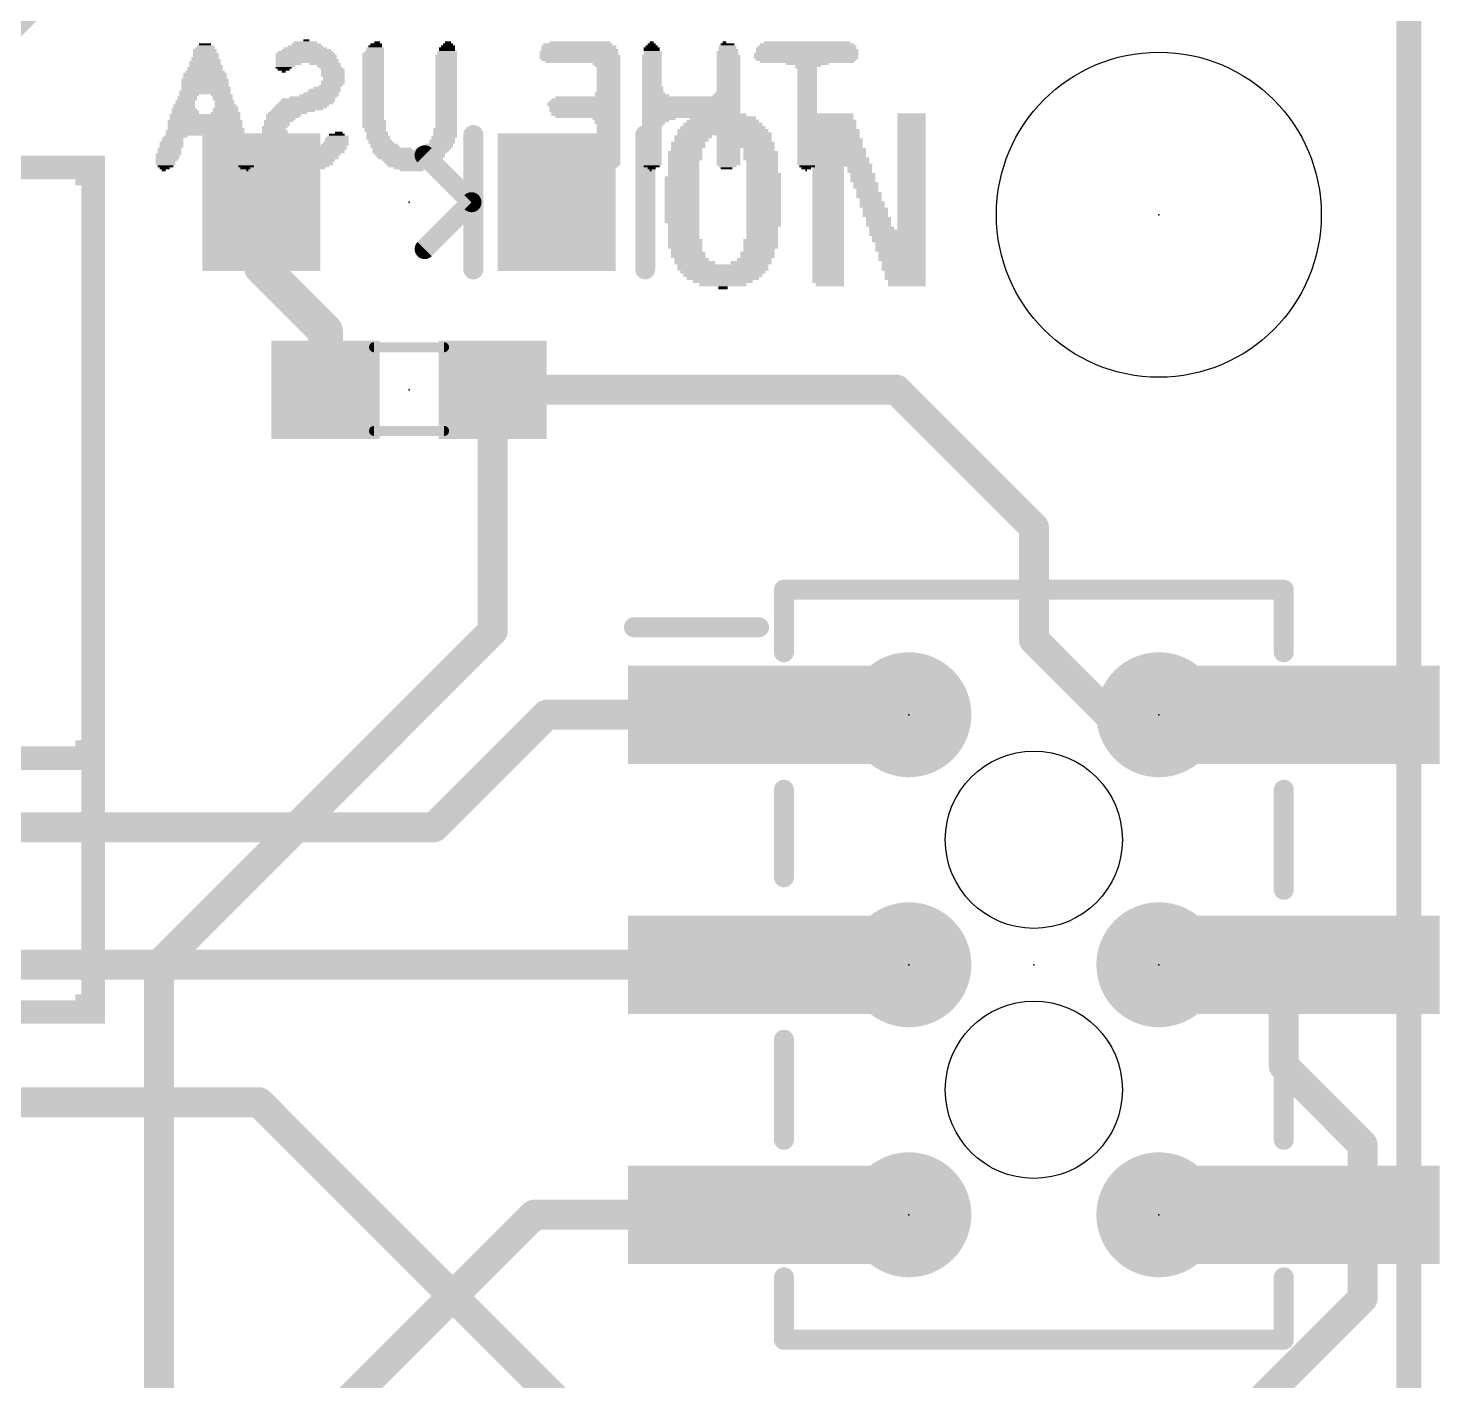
# Model space of a CAD drawing. Extents: x -25 to 82, y -36 to 56.
# Drawn here: x 54.55 to 68.89, y 23.71 to 37.45 of the extents above; entities that cross this region are included whole.
import ezdxf

# ---------------------------------------------------------------- set-up
doc = ezdxf.new("R2010")
doc.units = 0
for name, color, linetype in [('1', 12, 'CONTINUOUS'), ('16', 132, 'CONTINUOUS'), ('18', 110, 'CONTINUOUS'), ('20', 31, 'CONTINUOUS'), ('21', 41, 'CONTINUOUS'), ('22', 40, 'CONTINUOUS'), ('23', 53, 'CONTINUOUS'), ('24', 53, 'CONTINUOUS'), ('51', 53, 'CONTINUOUS')]:
    doc.layers.add(name, color=color, linetype=linetype)

# ---------------------------------------------------------------- blocks, each defined once
blk = doc.blocks.new('RECT')
blk.add_solid([(-0.5, -0.5), (0.5, -0.5), (-0.5, 0.5), (0.5, 0.5)])
blk = doc.blocks.new('PIE')
at = {"const_width": 0.5}
blk.add_lwpolyline([(0, -0.25, 1), (0, 0.25, 1), (0, -0.25)], format="xyb", dxfattribs=at)
blk = doc.blocks.new('ROUNDV')
at = {"const_width": 0.5}
blk.add_lwpolyline([(0, -0.25, 1), (0, 0.25, 1), (0, -0.25)], format="xyb", dxfattribs=at)

msp = doc.modelspace()

# ---------------------------------------------------------------- linework, layer by layer
at = {"layer": '1'}
for points, const_width in [([(68.58, 55.88), (68.58, -2.54)], 0.254), ([(53.594, 36.703), (63.5, 46.609)], 0.3048), ([(56.92, 35.687), (56.92, 35.028)], 0.3556), ([(56.92, 35.028), (57.57, 34.378)], 0.3556), ([(57.57, 33.782), (57.57, 34.378)], 0.3556), ([(59.27, 33.782), (63.373, 33.782)], 0.3048), ([(59.27, 33.782), (59.27, 31.33)], 0.3048), ([(63.373, 33.782), (64.77, 32.385)], 0.3048), ([(64.77, 31.242), (64.77, 32.385)], 0.3048), ([(59.27, 31.33), (55.88, 27.94)], 0.3048), ([(65.532, 30.48), (64.77, 31.242)], 0.3048), ([(67.31, 30.48), (65.532, 30.48)], 0.3048), ([(55.88, 22.86), (55.88, 27.94)], 0.3048), ([(55.88, 21.59), (59.69, 25.4)], 0.3048), ([(59.69, 25.4), (62.23, 25.4)], 0.3048)]:
    msp.add_lwpolyline(points, dxfattribs=dict(at, const_width=const_width))
for points, const_width in [([(57.0089, 35.687, 1), (56.8311, 35.687)], 0.1778), ([(56.9829, 35.0909, 1), (56.8571, 34.9651)], 0.1778), ([(56.8311, 35.028, 1), (57.0089, 35.028)], 0.1778), ([(57.6589, 34.378, 1), (57.4811, 34.378)], 0.1778), ([(57.5071, 34.3151, 1), (57.6329, 34.4409)], 0.1778), ([(57.4811, 33.782, 1), (57.6589, 33.782)], 0.1778), ([(59.27, 33.8582, 1), (59.27, 33.7058)], 0.1524), ([(59.3462, 33.782, 1), (59.1938, 33.782)], 0.1524), ([(63.4269, 33.8359, 1), (63.3191, 33.7281)], 0.1524), ([(63.373, 33.7058, 1), (63.373, 33.8582)], 0.1524), ([(64.8462, 32.385, 1), (64.6938, 32.385)], 0.1524), ([(64.7161, 32.3311, 1), (64.8239, 32.4389)], 0.1524), ([(59.3239, 31.2761, 1), (59.2161, 31.3839)], 0.1524), ([(59.1938, 31.33, 1), (59.3462, 31.33)], 0.1524), ([(64.8239, 31.2959, 1), (64.7161, 31.1881)], 0.1524), ([(64.6938, 31.242, 1), (64.8462, 31.242)], 0.1524), ([(65.532, 30.5562, 1), (65.532, 30.4038)], 0.1524), ([(65.4781, 30.4261, 1), (65.5859, 30.5339)], 0.1524), ([(67.31, 30.4038, 1), (67.31, 30.5562)], 0.1524), ([(55.9562, 27.94, 1), (55.8038, 27.94)], 0.1524), ([(55.8261, 27.9939, 1), (55.9339, 27.8861)], 0.1524), ([(59.69, 25.4762, 1), (59.69, 25.3238)], 0.1524), ([(59.7439, 25.3461, 1), (59.6361, 25.4539)], 0.1524), ([(62.23, 25.3238, 1), (62.23, 25.4762)], 0.1524)]:
    msp.add_lwpolyline(points, format="xyb", dxfattribs=dict(at, const_width=const_width))
at = {"layer": '16'}
for points, const_width in [([(68.58, 55.88), (68.58, -2.54)], 0.254), ([(59.817, 30.48), (58.674, 29.337)], 0.3048), ([(62.23, 30.48), (59.817, 30.48)], 0.3048), ([(63.5, 30.48), (62.23, 30.48)], 0.3048), ([(66.04, 30.48), (67.31, 30.48)], 0.3048), ([(58.674, 29.337), (39.243, 29.337)], 0.3048), ([(62.23, 27.94), (39.497, 27.94)], 0.3048), ([(63.5, 27.94), (62.23, 27.94)], 0.3048), ([(66.04, 27.94), (67.31, 27.94)], 0.3048), ([(67.31, 26.9125), (67.31, 27.94)], 0.3048), ([(68.1101, 26.1124), (67.31, 26.9125)], 0.3048), ([(56.896, 26.543), (39.497, 26.543)], 0.3048), ([(60.96, 22.479), (56.896, 26.543)], 0.3048), ([(68.1101, 24.5491), (68.1101, 26.1124)], 0.3048), ([(63.5, 25.4), (62.23, 25.4)], 0.3048), ([(66.04, 22.479), (68.1101, 24.5491)], 0.3048)]:
    msp.add_lwpolyline(points, dxfattribs=dict(at, const_width=const_width))
at = {"layer": '16', "const_width": 0.1524}
for points in [[(59.817, 30.5562, 1), (59.817, 30.4038)], [(59.8709, 30.4261, 1), (59.7631, 30.5339)], [(62.23, 30.5562, 1), (62.23, 30.4038)], [(62.23, 30.4038, 1), (62.23, 30.5562)], [(63.5, 30.4038, 1), (63.5, 30.5562)], [(66.04, 30.5562, 1), (66.04, 30.4038)], [(67.31, 30.4038, 1), (67.31, 30.5562)], [(58.6201, 29.3909, 1), (58.7279, 29.2831)], [(58.674, 29.2608, 1), (58.674, 29.4132)], [(62.23, 28.0162, 1), (62.23, 27.8638)], [(62.23, 27.8638, 1), (62.23, 28.0162)], [(63.5, 27.8638, 1), (63.5, 28.0162)], [(66.04, 28.0162, 1), (66.04, 27.8638)], [(67.3862, 27.94, 1), (67.2338, 27.94)], [(67.31, 27.8638, 1), (67.31, 28.0162)], [(67.3639, 26.9664, 1), (67.2561, 26.8586)], [(67.2338, 26.9125, 1), (67.3862, 26.9125)], [(56.9499, 26.5969, 1), (56.8421, 26.4891)], [(56.896, 26.4668, 1), (56.896, 26.6192)], [(68.1863, 26.1124, 1), (68.0339, 26.1124)], [(68.0562, 26.0585, 1), (68.164, 26.1663)], [(62.23, 25.4762, 1), (62.23, 25.3238)], [(63.5, 25.3238, 1), (63.5, 25.4762)], [(68.164, 24.4952, 1), (68.0562, 24.603)], [(68.0339, 24.5491, 1), (68.1863, 24.5491)]]:
    msp.add_lwpolyline(points, format="xyb", dxfattribs=at)
at = {"layer": '20', "const_width": 0.2032}
msp.add_lwpolyline([(68.58, 37.846), (68.58, 5.08)], dxfattribs=at)
at = {"layer": '20'}
for centre, radius in [((66.04, 35.56), 1.651), ((64.77, 29.21), 0.9), ((64.77, 26.67), 0.9)]:
    msp.add_circle(centre, radius, dxfattribs=at)
at = {"layer": '21', "const_width": 0.2032}
for points in [[(60.82, 36.3695), (60.82, 35.0045)], [(67.31, 31.75), (62.23, 31.75)], [(62.23, 31.75), (62.23, 31.115)], [(67.31, 31.115), (67.31, 31.75)], [(60.706, 31.369), (61.976, 31.369)], [(62.23, 29.718), (62.23, 28.829)], [(67.31, 29.718), (67.31, 28.702)], [(62.23, 27.178), (62.23, 26.162)], [(67.31, 27.178), (67.31, 26.162)], [(62.23, 24.13), (62.23, 24.765)], [(67.31, 24.765), (67.31, 24.13)], [(67.31, 24.13), (62.23, 24.13)]]:
    msp.add_lwpolyline(points, dxfattribs=at)
at = {"layer": '21', "const_width": 0.1016}
for points in [[(60.8708, 36.3695, 1), (60.7692, 36.3695)], [(60.7692, 35.0045, 1), (60.8708, 35.0045)], [(62.23, 31.8008, 1), (62.23, 31.6992)], [(62.2808, 31.75, 1), (62.1792, 31.75)], [(67.3608, 31.75, 1), (67.2592, 31.75)], [(67.31, 31.6992, 1), (67.31, 31.8008)], [(60.706, 31.4198, 1), (60.706, 31.3182)], [(61.976, 31.3182, 1), (61.976, 31.4198)], [(62.1792, 31.115, 1), (62.2808, 31.115)], [(67.2592, 31.115, 1), (67.3608, 31.115)], [(62.2808, 29.718, 1), (62.1792, 29.718)], [(67.3608, 29.718, 1), (67.2592, 29.718)], [(62.1792, 28.829, 1), (62.2808, 28.829)], [(67.2592, 28.702, 1), (67.3608, 28.702)], [(62.2808, 27.178, 1), (62.1792, 27.178)], [(67.3608, 27.178, 1), (67.2592, 27.178)], [(62.1792, 26.162, 1), (62.2808, 26.162)], [(67.2592, 26.162, 1), (67.3608, 26.162)], [(62.2808, 24.765, 1), (62.1792, 24.765)], [(67.3608, 24.765, 1), (67.2592, 24.765)], [(62.23, 24.1808, 1), (62.23, 24.0792)], [(62.1792, 24.13, 1), (62.2808, 24.13)], [(67.2592, 24.13, 1), (67.3608, 24.13)], [(67.31, 24.0792, 1), (67.31, 24.1808)]]:
    msp.add_lwpolyline(points, format="xyb", dxfattribs=at)
at = {"layer": '23'}
for p in [(58.42, 35.687), (66.04, 35.56), (58.42, 33.782), (64.77, 27.94)]:
    msp.add_point(p, dxfattribs=at)
at = {"layer": '24'}
for p in [(63.5, 30.48), (66.04, 30.48), (63.5, 27.94), (66.04, 27.94), (63.5, 25.4), (66.04, 25.4)]:
    msp.add_point(p, dxfattribs=at)
at = {"layer": '51'}
for points, const_width in [([(59.0738, 36.3695), (59.0738, 35.0045)], 0.2032), ([(59.055, 35.687), (58.5787, 36.1633)], 0.2032), ([(59.055, 35.687), (58.5787, 35.2108)], 0.2032), ([(58.064, 34.214), (58.776, 34.214)], 0.1016), ([(58.064, 33.363), (58.776, 33.363)], 0.1016)]:
    msp.add_lwpolyline(points, dxfattribs=dict(at, const_width=const_width))
for points, const_width in [([(59.1246, 36.3695, 1), (59.023, 36.3695)], 0.1016), ([(58.6147, 36.1992, 1), (58.5428, 36.1273)], 0.1016), ([(59.0909, 35.6511, 1), (59.0191, 35.7229)], 0.1016), ([(59.0191, 35.6511, 1), (59.0909, 35.7229)], 0.1016), ([(58.5428, 35.2467, 1), (58.6147, 35.1748)], 0.1016), ([(59.023, 35.0045, 1), (59.1246, 35.0045)], 0.1016), ([(58.064, 34.2394, 1), (58.064, 34.1886)], 0.0508), ([(58.776, 34.1886, 1), (58.776, 34.2394)], 0.0508), ([(58.064, 33.3884, 1), (58.064, 33.3376)], 0.0508), ([(58.776, 33.3376, 1), (58.776, 33.3884)], 0.0508)]:
    msp.add_lwpolyline(points, format="xyb", dxfattribs=dict(at, const_width=const_width))

# ---------------------------------------------------------------- block references
at = {"layer": '1', "xscale": 1.2, "yscale": 1.4}
for p in [(56.92, 35.687), (59.92, 35.687)]:
    msp.add_blockref('RECT', p, dxfattribs=at)
at = {"layer": '1'}
for p, xscale in [((57.57, 33.782), 1.1), ((59.27, 33.782), 1.1), ((62.23, 30.48), 3.17), ((67.31, 30.48), 3.17), ((62.23, 27.94), 3.17), ((67.31, 27.94), 3.17), ((62.23, 25.4), 3.17), ((67.31, 25.4), 3.17)]:
    msp.add_blockref('RECT', p, dxfattribs=dict(at, xscale=xscale))
at = {"layer": '16', "xscale": 1.27, "yscale": 1.27}
for p in [(63.5, 30.48), (66.04, 30.48), (63.5, 27.94), (66.04, 27.94), (63.5, 25.4), (66.04, 25.4)]:
    msp.add_blockref('PIE', p, dxfattribs=at)
at = {"layer": '18', "xscale": 0.6858, "yscale": 0.6858}
for p in [(62.23, 30.48), (62.23, 30.48), (67.31, 30.48), (67.31, 30.48), (62.23, 27.94), (62.23, 27.94), (67.31, 27.94), (67.31, 27.94), (62.23, 25.4), (62.23, 25.4), (67.31, 25.4), (67.31, 25.4)]:
    msp.add_blockref('ROUNDV', p, dxfattribs=at)
at = {"layer": '21'}
for p, xscale, yscale in [((61.609, 36.5741), 0.4801, 0.0318), ((61.6102, 36.606), 0.2235, 0.032), ((62.7278, 36.5741), 0.4166, 0.0318), ((63.5267, 36.5741), 0.287, 0.0318), ((61.609, 36.4462), 0.8611, 0.032), ((61.609, 36.4782), 0.8001, 0.032), ((61.609, 36.5102), 0.7341, 0.032), ((61.6102, 36.5422), 0.6706, 0.032), ((62.7278, 36.5422), 0.4166, 0.032), ((62.7431, 36.5102), 0.447, 0.032), ((62.7431, 36.4782), 0.447, 0.032), ((62.7431, 36.4462), 0.447, 0.032), ((63.5267, 36.5422), 0.287, 0.032), ((63.5267, 36.5102), 0.287, 0.032), ((63.5267, 36.4782), 0.287, 0.032), ((63.5267, 36.4462), 0.287, 0.032), ((61.2572, 36.2864), 0.3505, 0.032), ((61.3067, 36.3504), 0.3835, 0.032), ((61.2902, 36.3184), 0.3505, 0.032), ((61.609, 36.4143), 0.9271, 0.0318), ((61.6255, 36.3824), 0.9601, 0.032), ((61.9138, 36.3504), 0.3835, 0.032), ((61.929, 36.3184), 0.3531, 0.032), ((61.9608, 36.2864), 0.3505, 0.032), ((62.7596, 36.4143), 0.4801, 0.0318), ((62.7596, 36.3824), 0.4801, 0.032), ((62.7596, 36.3504), 0.4801, 0.032), ((62.7748, 36.3184), 0.5105, 0.032), ((62.7748, 36.2864), 0.5105, 0.032), ((63.5267, 36.4143), 0.287, 0.0318), ((63.5267, 36.3824), 0.287, 0.032), ((63.5267, 36.3504), 0.287, 0.032), ((63.5267, 36.3184), 0.287, 0.032), ((63.5267, 36.2864), 0.287, 0.032), ((43.18, 36.13), 24.3, 0.06), ((61.2267, 36.1907), 0.3505, 0.032), ((61.2267, 36.1587), 0.3505, 0.032), ((61.2572, 36.2546), 0.3505, 0.0318), ((61.2419, 36.2227), 0.32, 0.032), ((61.9608, 36.2546), 0.3505, 0.0318), ((61.976, 36.2227), 0.32, 0.032), ((61.9925, 36.1907), 0.3531, 0.032), ((61.9925, 36.1587), 0.3531, 0.032), ((62.7913, 36.2227), 0.5436, 0.032), ((62.7913, 36.1907), 0.5436, 0.032), ((62.7913, 36.1587), 0.5436, 0.032), ((62.7748, 36.2546), 0.5105, 0.0318), ((63.5267, 36.2546), 0.287, 0.0318), ((63.5267, 36.2227), 0.287, 0.032), ((63.5267, 36.1907), 0.287, 0.032), ((63.5267, 36.1587), 0.287, 0.032), ((43.18, 36.07), 24.3, 0.06), ((43.18, 36.01), 24.3, 0.06), ((61.2267, 36.1268), 0.3505, 0.0318), ((61.2102, 36.0949), 0.3175, 0.032), ((61.2102, 36.0629), 0.3175, 0.032), ((61.2102, 36.0309), 0.3175, 0.032), ((61.2102, 35.9989), 0.3175, 0.032), ((61.9925, 36.1268), 0.3531, 0.0318), ((62.009, 36.0949), 0.32, 0.032), ((62.009, 36.0629), 0.32, 0.032), ((62.009, 36.0309), 0.32, 0.032), ((62.009, 35.9989), 0.32, 0.032), ((62.8231, 36.0629), 0.6071, 0.032), ((62.8079, 36.1268), 0.5766, 0.0318), ((62.8079, 36.0949), 0.5766, 0.032), ((62.6796, 36.0309), 0.32, 0.032), ((62.6796, 35.9989), 0.32, 0.032), ((62.9996, 36.0309), 0.254, 0.032), ((62.9996, 35.9989), 0.254, 0.032), ((63.5267, 36.1268), 0.287, 0.0318), ((63.5267, 36.0949), 0.287, 0.032), ((63.5267, 36.0629), 0.287, 0.032), ((63.5267, 36.0309), 0.287, 0.032), ((63.5267, 35.9989), 0.287, 0.032), ((43.18, 35.95), 24.3, 0.06), ((55.18, 35.89), 0.3, 0.06), ((61.1937, 35.9352), 0.3505, 0.032), ((61.1937, 35.9032), 0.3505, 0.032), ((61.1937, 35.8712), 0.3505, 0.032), ((61.2102, 35.967), 0.3175, 0.0318), ((62.0243, 35.967), 0.3505, 0.0318), ((62.0243, 35.9352), 0.3505, 0.032), ((62.0243, 35.9032), 0.3505, 0.032), ((62.0243, 35.8712), 0.3505, 0.032), ((62.6796, 35.967), 0.32, 0.0318), ((62.6796, 35.9352), 0.32, 0.032), ((62.6796, 35.9032), 0.32, 0.032), ((62.6796, 35.8712), 0.32, 0.032), ((63.0314, 35.967), 0.2565, 0.0318), ((63.0314, 35.9352), 0.2565, 0.032), ((63.0314, 35.9032), 0.2565, 0.032), ((63.0631, 35.8712), 0.254, 0.032), ((63.5267, 35.967), 0.287, 0.0318), ((63.5267, 35.9352), 0.287, 0.032), ((63.5267, 35.9032), 0.287, 0.032), ((63.5267, 35.8712), 0.287, 0.032), ((55.21, 35.83), 0.24, 0.06), ((55.21, 35.77), 0.24, 0.06), ((55.21, 35.71), 0.24, 0.06), ((61.1937, 35.8391), 0.3505, 0.032), ((61.1937, 35.8073), 0.3505, 0.0318), ((61.1937, 35.7754), 0.3505, 0.032), ((61.1937, 35.7434), 0.3505, 0.032), ((61.1937, 35.7114), 0.3505, 0.032), ((62.0243, 35.8391), 0.3505, 0.032), ((62.0243, 35.8073), 0.3505, 0.0318), ((62.0243, 35.7754), 0.3505, 0.032), ((62.0243, 35.7434), 0.3505, 0.032), ((62.0243, 35.7114), 0.3505, 0.032), ((62.6796, 35.8391), 0.32, 0.032), ((62.6796, 35.8073), 0.32, 0.0318), ((62.6796, 35.7754), 0.32, 0.032), ((62.6796, 35.7434), 0.32, 0.032), ((62.6796, 35.7114), 0.32, 0.032), ((63.0631, 35.8391), 0.254, 0.032), ((63.0784, 35.8073), 0.2235, 0.0318), ((63.0949, 35.7754), 0.2565, 0.032), ((63.0949, 35.7434), 0.2565, 0.032), ((63.1114, 35.7114), 0.2235, 0.032), ((63.5267, 35.8391), 0.287, 0.032), ((63.5267, 35.8073), 0.287, 0.0318), ((63.5267, 35.7754), 0.287, 0.032), ((63.5267, 35.7434), 0.287, 0.032), ((63.5267, 35.7114), 0.287, 0.032), ((55.21, 35.65), 0.24, 0.06), ((55.21, 35.59), 0.24, 0.06), ((61.1937, 35.6795), 0.3505, 0.0318), ((61.1937, 35.6476), 0.3505, 0.032), ((61.1937, 35.6156), 0.3505, 0.032), ((61.1937, 35.5836), 0.3505, 0.032), ((62.0243, 35.6795), 0.3505, 0.0318), ((62.0243, 35.6476), 0.3505, 0.032), ((62.0243, 35.6156), 0.3505, 0.032), ((62.0243, 35.5836), 0.3505, 0.032), ((62.6796, 35.6795), 0.32, 0.0318), ((62.6796, 35.6476), 0.32, 0.032), ((62.6796, 35.6156), 0.32, 0.032), ((62.6796, 35.5836), 0.32, 0.032), ((63.1266, 35.6795), 0.254, 0.0318), ((63.1266, 35.6476), 0.254, 0.032), ((63.1584, 35.6156), 0.2565, 0.032), ((63.1584, 35.5836), 0.2565, 0.032), ((63.5267, 35.6795), 0.287, 0.0318), ((63.5267, 35.6476), 0.287, 0.032), ((63.5267, 35.6156), 0.287, 0.032), ((63.5267, 35.5836), 0.287, 0.032), ((55.21, 35.53), 0.24, 0.06), ((55.21, 35.47), 0.24, 0.06), ((55.21, 35.41), 0.24, 0.06), ((61.1937, 35.5516), 0.3505, 0.032), ((61.1937, 35.5197), 0.3505, 0.0318), ((61.1937, 35.4879), 0.3505, 0.032), ((61.2102, 35.4559), 0.3175, 0.032), ((61.2102, 35.4239), 0.3175, 0.032), ((62.0243, 35.5516), 0.3505, 0.032), ((62.0243, 35.5197), 0.3505, 0.0318), ((62.0243, 35.4879), 0.3505, 0.032), ((62.0243, 35.4559), 0.3505, 0.032), ((62.009, 35.4239), 0.32, 0.032), ((62.6796, 35.5516), 0.32, 0.032), ((62.6796, 35.5197), 0.32, 0.0318), ((62.6796, 35.4879), 0.32, 0.032), ((62.6796, 35.4559), 0.32, 0.032), ((62.6796, 35.4239), 0.32, 0.032), ((63.1584, 35.5516), 0.2565, 0.032), ((63.1914, 35.5197), 0.2565, 0.0318), ((63.1914, 35.4879), 0.2565, 0.032), ((63.1914, 35.4559), 0.2565, 0.032), ((63.2231, 35.4239), 0.254, 0.032), ((63.5267, 35.5516), 0.287, 0.032), ((63.5267, 35.5197), 0.287, 0.0318), ((63.5267, 35.4879), 0.287, 0.032), ((63.5267, 35.4559), 0.287, 0.032), ((63.5267, 35.4239), 0.287, 0.032), ((55.21, 35.35), 0.24, 0.06), ((55.21, 35.29), 0.24, 0.06), ((61.2102, 35.3919), 0.3175, 0.032), ((61.2102, 35.36), 0.3175, 0.0318), ((61.2102, 35.3281), 0.3175, 0.032), ((61.2267, 35.2961), 0.3505, 0.032), ((61.9925, 35.2961), 0.3531, 0.032), ((62.009, 35.3919), 0.32, 0.032), ((62.009, 35.36), 0.32, 0.0318), ((62.009, 35.3281), 0.32, 0.032), ((62.6796, 35.3919), 0.32, 0.032), ((62.6796, 35.36), 0.32, 0.0318), ((62.6796, 35.3281), 0.32, 0.032), ((62.6796, 35.2961), 0.32, 0.032), ((63.3832, 35.3919), 0.574, 0.032), ((63.3832, 35.36), 0.574, 0.0318), ((63.3984, 35.3281), 0.5436, 0.032), ((63.3984, 35.2961), 0.5436, 0.032), ((55.21, 35.23), 0.24, 0.06), ((55.21, 35.17), 0.24, 0.06), ((61.2267, 35.2641), 0.3505, 0.032), ((61.2267, 35.2322), 0.3505, 0.0318), ((61.2419, 35.2003), 0.32, 0.032), ((61.2572, 35.1683), 0.3505, 0.032), ((61.2572, 35.1363), 0.3505, 0.032), ((61.9608, 35.1683), 0.3505, 0.032), ((61.9608, 35.1363), 0.3505, 0.032), ((61.9925, 35.2641), 0.3531, 0.032), ((61.9925, 35.2322), 0.3531, 0.0318), ((61.976, 35.2003), 0.32, 0.032), ((62.6796, 35.2641), 0.32, 0.032), ((62.6796, 35.2322), 0.32, 0.0318), ((62.6796, 35.2003), 0.32, 0.032), ((62.6796, 35.1683), 0.32, 0.032), ((62.6796, 35.1363), 0.32, 0.032), ((63.4149, 35.2641), 0.5105, 0.032), ((63.4149, 35.2322), 0.5105, 0.0318), ((63.4149, 35.2003), 0.5105, 0.032), ((63.4302, 35.1683), 0.4801, 0.032), ((63.4302, 35.1363), 0.4801, 0.032), ((55.21, 35.11), 0.24, 0.06), ((55.21, 35.05), 0.24, 0.06), ((55.21, 34.99), 0.24, 0.06), ((61.2902, 35.1043), 0.3505, 0.032), ((61.322, 35.0724), 0.414, 0.0318), ((61.609, 35.0406), 0.9271, 0.032), ((61.609, 35.0086), 0.9271, 0.032), ((61.8973, 35.0724), 0.4166, 0.0318), ((61.929, 35.1043), 0.3531, 0.032), ((62.6796, 35.1043), 0.32, 0.032), ((62.6796, 35.0724), 0.32, 0.0318), ((62.6796, 35.0406), 0.32, 0.032), ((62.6796, 35.0086), 0.32, 0.032), ((63.4302, 35.1043), 0.4801, 0.032), ((63.4467, 35.0724), 0.447, 0.0318), ((63.4467, 35.0406), 0.447, 0.032), ((63.4467, 35.0086), 0.447, 0.032), ((55.21, 34.93), 0.24, 0.06), ((55.21, 34.87), 0.24, 0.06), ((61.609, 34.9766), 0.8611, 0.032), ((61.609, 34.9446), 0.8001, 0.032), ((61.609, 34.9127), 0.7341, 0.0318), ((61.609, 34.8808), 0.6071, 0.032), ((61.609, 34.8488), 0.4801, 0.032), ((62.6796, 34.9766), 0.32, 0.032), ((62.6796, 34.9446), 0.32, 0.032), ((62.6796, 34.9127), 0.32, 0.0318), ((62.6796, 34.8808), 0.32, 0.032), ((62.6961, 34.8488), 0.287, 0.032), ((63.4619, 34.9766), 0.4166, 0.032), ((63.4619, 34.9446), 0.4166, 0.032), ((63.4619, 34.9127), 0.4166, 0.0318), ((63.4784, 34.8808), 0.3835, 0.032), ((63.4784, 34.8488), 0.3835, 0.032), ((55.21, 34.81), 0.24, 0.06), ((55.21, 34.75), 0.24, 0.06), ((55.21, 34.69), 0.24, 0.06), ((61.6102, 34.8168), 0.0965, 0.032), ((55.21, 34.63), 0.24, 0.06), ((55.21, 34.57), 0.24, 0.06), ((55.21, 34.51), 0.24, 0.06), ((55.21, 34.45), 0.24, 0.06), ((55.21, 34.39), 0.24, 0.06), ((55.21, 34.33), 0.24, 0.06), ((55.21, 34.27), 0.24, 0.06), ((55.21, 34.21), 0.24, 0.06), ((55.21, 34.15), 0.24, 0.06), ((55.21, 34.09), 0.24, 0.06), ((55.21, 34.03), 0.24, 0.06), ((55.21, 33.97), 0.24, 0.06), ((55.21, 33.91), 0.24, 0.06), ((55.21, 33.85), 0.24, 0.06), ((55.21, 33.79), 0.24, 0.06), ((55.21, 33.73), 0.24, 0.06), ((55.21, 33.67), 0.24, 0.06), ((55.21, 33.61), 0.24, 0.06), ((55.21, 33.55), 0.24, 0.06), ((55.21, 33.49), 0.24, 0.06), ((55.21, 33.43), 0.24, 0.06), ((55.21, 33.37), 0.24, 0.06), ((55.21, 33.31), 0.24, 0.06), ((55.21, 33.25), 0.24, 0.06), ((55.21, 33.19), 0.24, 0.06), ((55.21, 33.13), 0.24, 0.06), ((55.21, 33.07), 0.24, 0.06), ((55.21, 33.01), 0.24, 0.06), ((55.21, 32.95), 0.24, 0.06), ((55.21, 32.89), 0.24, 0.06), ((55.21, 32.83), 0.24, 0.06), ((55.21, 32.77), 0.24, 0.06), ((55.21, 32.71), 0.24, 0.06), ((55.21, 32.65), 0.24, 0.06), ((55.21, 32.59), 0.24, 0.06), ((55.21, 32.53), 0.24, 0.06), ((55.21, 32.47), 0.24, 0.06), ((55.21, 32.41), 0.24, 0.06), ((55.21, 32.35), 0.24, 0.06), ((55.21, 32.29), 0.24, 0.06), ((55.21, 32.23), 0.24, 0.06), ((55.21, 32.17), 0.24, 0.06), ((55.21, 32.11), 0.24, 0.06), ((55.21, 32.05), 0.24, 0.06), ((55.21, 31.99), 0.24, 0.06), ((55.21, 31.93), 0.24, 0.06), ((55.21, 31.87), 0.24, 0.06), ((55.21, 31.81), 0.24, 0.06), ((55.21, 31.75), 0.24, 0.06), ((55.21, 31.69), 0.24, 0.06), ((55.21, 31.63), 0.24, 0.06), ((55.21, 31.57), 0.24, 0.06), ((55.21, 31.51), 0.24, 0.06), ((55.21, 31.45), 0.24, 0.06), ((55.21, 31.39), 0.24, 0.06), ((55.21, 31.33), 0.24, 0.06), ((55.21, 31.27), 0.24, 0.06), ((55.21, 31.21), 0.24, 0.06), ((55.21, 31.15), 0.24, 0.06), ((55.21, 31.09), 0.24, 0.06), ((55.21, 31.03), 0.24, 0.06), ((55.21, 30.97), 0.24, 0.06), ((55.21, 30.91), 0.24, 0.06), ((55.21, 30.85), 0.24, 0.06), ((55.21, 30.79), 0.24, 0.06), ((55.21, 30.73), 0.24, 0.06), ((55.21, 30.67), 0.24, 0.06), ((55.21, 30.61), 0.24, 0.06), ((55.21, 30.55), 0.24, 0.06), ((55.21, 30.49), 0.24, 0.06), ((55.21, 30.43), 0.24, 0.06), ((55.21, 30.37), 0.24, 0.06), ((55.21, 30.31), 0.24, 0.06), ((55.21, 30.25), 0.24, 0.06), ((43.18, 30.13), 24.3, 0.06), ((55.18, 30.19), 0.3, 0.06), ((43.18, 30.07), 24.3, 0.06), ((43.18, 30.01), 24.3, 0.06), ((43.18, 29.95), 24.3, 0.06), ((55.21, 29.89), 0.24, 0.06), ((55.21, 29.83), 0.24, 0.06), ((55.21, 29.77), 0.24, 0.06), ((55.21, 29.71), 0.24, 0.06), ((55.21, 29.65), 0.24, 0.06), ((55.21, 29.59), 0.24, 0.06), ((55.21, 29.53), 0.24, 0.06), ((55.21, 29.47), 0.24, 0.06), ((55.21, 29.41), 0.24, 0.06), ((55.21, 29.35), 0.24, 0.06), ((55.21, 29.29), 0.24, 0.06), ((55.21, 29.23), 0.24, 0.06), ((55.21, 29.17), 0.24, 0.06), ((55.21, 29.11), 0.24, 0.06), ((55.21, 29.05), 0.24, 0.06), ((55.21, 28.99), 0.24, 0.06), ((55.21, 28.93), 0.24, 0.06), ((55.21, 28.87), 0.24, 0.06), ((55.21, 28.81), 0.24, 0.06), ((55.21, 28.75), 0.24, 0.06), ((55.21, 28.69), 0.24, 0.06), ((55.21, 28.63), 0.24, 0.06), ((55.21, 28.57), 0.24, 0.06), ((55.21, 28.51), 0.24, 0.06), ((55.21, 28.45), 0.24, 0.06), ((55.21, 28.39), 0.24, 0.06), ((55.21, 28.33), 0.24, 0.06), ((55.21, 28.27), 0.24, 0.06), ((55.21, 28.21), 0.24, 0.06), ((55.21, 28.15), 0.24, 0.06), ((55.21, 28.09), 0.24, 0.06), ((55.21, 28.03), 0.24, 0.06), ((55.21, 27.97), 0.24, 0.06), ((55.21, 27.91), 0.24, 0.06), ((55.21, 27.85), 0.24, 0.06), ((55.21, 27.79), 0.24, 0.06), ((55.21, 27.73), 0.24, 0.06), ((55.21, 27.67), 0.24, 0.06), ((43.18, 27.55), 24.3, 0.06), ((55.18, 27.61), 0.3, 0.06), ((43.18, 27.49), 24.3, 0.06), ((43.18, 27.43), 24.3, 0.06), ((43.18, 27.37), 24.3, 0.06)]:
    msp.add_blockref('RECT', p, dxfattribs=dict(at, xscale=xscale, yscale=yscale))
at = {"layer": '22', "yscale": 0.02, "rotation": 180}
for p, xscale in [((56.346, 37.292), 0.12), ((57.376, 37.292), 0.3), ((57.366, 37.312), 0.24), ((57.376, 37.332), 0.06), ((58.086, 37.292), 0.12), ((58.096, 37.312), 0.06), ((58.816, 37.292), 0.1), ((58.816, 37.312), 0.06), ((60.136, 37.292), 0.7), ((60.156, 37.312), 0.62), ((60.886, 37.292), 0.08), ((60.886, 37.312), 0.04), ((61.656, 37.292), 0.14), ((61.626, 37.312), 0.04), ((62.466, 37.292), 0.96), ((62.466, 37.312), 0.88), ((56.346, 37.152), 0.28), ((56.346, 37.232), 0.24), ((56.346, 37.212), 0.24), ((56.356, 37.192), 0.26), ((56.356, 37.172), 0.26), ((56.346, 37.252), 0.2), ((56.356, 37.272), 0.18), ((57.366, 37.192), 0.6), ((57.376, 37.172), 0.62), ((57.376, 37.152), 0.62), ((57.366, 37.212), 0.56), ((57.376, 37.232), 0.5), ((57.366, 37.252), 0.44), ((57.366, 37.272), 0.36), ((58.056, 37.192), 0.22), ((58.056, 37.172), 0.22), ((58.056, 37.152), 0.22), ((58.066, 37.212), 0.2), ((58.076, 37.252), 0.18), ((58.076, 37.232), 0.18), ((58.076, 37.272), 0.14), ((58.796, 37.172), 0.22), ((58.796, 37.152), 0.22), ((58.806, 37.212), 0.2), ((58.806, 37.192), 0.2), ((58.806, 37.252), 0.16), ((58.806, 37.232), 0.16), ((58.816, 37.272), 0.14), ((60.146, 37.212), 0.8), ((60.146, 37.192), 0.8), ((60.156, 37.172), 0.82), ((60.156, 37.152), 0.82), ((60.146, 37.272), 0.76), ((60.146, 37.252), 0.76), ((60.156, 37.232), 0.78), ((60.886, 37.172), 0.2), ((60.886, 37.152), 0.2), ((60.886, 37.252), 0.16), ((60.886, 37.232), 0.16), ((60.896, 37.212), 0.18), ((60.896, 37.192), 0.18), ((60.886, 37.272), 0.12), ((61.656, 37.212), 0.22), ((61.656, 37.192), 0.22), ((61.666, 37.172), 0.24), ((61.666, 37.152), 0.24), ((61.656, 37.272), 0.18), ((61.656, 37.252), 0.18), ((61.666, 37.232), 0.2), ((62.456, 37.192), 1.06), ((62.456, 37.172), 1.06), ((62.456, 37.152), 1.06), ((62.456, 37.252), 1.02), ((62.466, 37.232), 1.04), ((62.466, 37.212), 1.04), ((56.346, 37.012), 0.4), ((56.346, 37.052), 0.36), ((56.346, 37.032), 0.36), ((56.346, 37.112), 0.32), ((56.346, 37.092), 0.32), ((56.356, 37.072), 0.34), ((56.356, 37.132), 0.3), ((57.386, 37.132), 0.64), ((57.386, 37.112), 0.64), ((57.196, 37.092), 0.26), ((57.166, 37.072), 0.2), ((57.146, 37.052), 0.16), ((57.146, 37.032), 0.12), ((57.146, 37.012), 0.04), ((57.566, 37.092), 0.32), ((57.606, 37.072), 0.24), ((57.626, 37.052), 0.24), ((57.646, 37.032), 0.24), ((57.646, 37.012), 0.24), ((58.056, 37.132), 0.22), ((58.056, 37.112), 0.22), ((58.056, 37.092), 0.22), ((58.056, 37.072), 0.22), ((58.056, 37.052), 0.22), ((58.056, 37.032), 0.22), ((58.056, 37.012), 0.22), ((58.796, 37.132), 0.22), ((58.796, 37.112), 0.22), ((58.796, 37.092), 0.22), ((58.796, 37.072), 0.22), ((58.796, 37.052), 0.22), ((58.796, 37.032), 0.22), ((58.796, 37.012), 0.22), ((60.166, 37.132), 0.8), ((60.186, 37.112), 0.76), ((60.426, 37.092), 0.28), ((60.436, 37.072), 0.26), ((60.446, 37.052), 0.24), ((60.446, 37.032), 0.24), ((60.446, 37.012), 0.24), ((60.886, 37.132), 0.2), ((60.886, 37.112), 0.2), ((60.886, 37.092), 0.2), ((60.886, 37.072), 0.2), ((60.886, 37.052), 0.2), ((60.886, 37.032), 0.2), ((60.886, 37.012), 0.2), ((61.666, 37.132), 0.24), ((61.666, 37.112), 0.24), ((61.666, 37.092), 0.24), ((61.666, 37.072), 0.24), ((61.666, 37.052), 0.24), ((61.666, 37.032), 0.24), ((61.666, 37.012), 0.24), ((62.456, 37.132), 1.02), ((62.466, 37.112), 0.96), ((62.466, 37.092), 0.44), ((62.476, 37.072), 0.26), ((62.456, 37.052), 0.22), ((62.466, 37.032), 0.2), ((62.466, 37.012), 0.2), ((56.346, 36.932), 0.48), ((56.346, 36.912), 0.48), ((56.346, 36.892), 0.48), ((56.346, 36.872), 0.48), ((56.346, 36.992), 0.44), ((56.346, 36.972), 0.44), ((56.346, 36.952), 0.44), ((57.626, 36.872), 0.24), ((57.646, 36.992), 0.24), ((57.646, 36.972), 0.24), ((57.646, 36.912), 0.24), ((57.646, 36.892), 0.24), ((57.656, 36.952), 0.22), ((57.656, 36.932), 0.22), ((58.056, 36.992), 0.22), ((58.056, 36.972), 0.22), ((58.056, 36.952), 0.22), ((58.056, 36.932), 0.22), ((58.056, 36.912), 0.22), ((58.056, 36.892), 0.22), ((58.056, 36.872), 0.22), ((58.796, 36.992), 0.22), ((58.796, 36.972), 0.22), ((58.796, 36.952), 0.22), ((58.796, 36.932), 0.22), ((58.796, 36.912), 0.22), ((58.796, 36.892), 0.22), ((58.796, 36.872), 0.22), ((60.446, 36.992), 0.24), ((60.446, 36.972), 0.24), ((60.446, 36.952), 0.24), ((60.446, 36.932), 0.24), ((60.446, 36.912), 0.24), ((60.446, 36.892), 0.24), ((60.446, 36.872), 0.24), ((60.886, 36.992), 0.2), ((60.886, 36.972), 0.2), ((60.886, 36.952), 0.2), ((60.886, 36.932), 0.2), ((60.886, 36.912), 0.2), ((60.886, 36.892), 0.2), ((60.886, 36.872), 0.2), ((61.666, 36.992), 0.24), ((61.666, 36.972), 0.24), ((61.666, 36.952), 0.24), ((61.666, 36.932), 0.24), ((61.666, 36.912), 0.24), ((61.666, 36.892), 0.24), ((61.666, 36.872), 0.24), ((62.466, 36.992), 0.2), ((62.466, 36.972), 0.2), ((62.466, 36.952), 0.2), ((62.466, 36.932), 0.2), ((62.466, 36.912), 0.2), ((62.466, 36.892), 0.2), ((62.466, 36.872), 0.2), ((56.166, 36.752), 0.2), ((56.166, 36.732), 0.2), ((56.346, 36.812), 0.52), ((56.346, 36.792), 0.52), ((56.186, 36.772), 0.2), ((56.356, 36.852), 0.5), ((56.356, 36.832), 0.5), ((56.516, 36.772), 0.22), ((56.526, 36.752), 0.2), ((56.526, 36.732), 0.2), ((57.396, 36.732), 0.54), ((57.446, 36.752), 0.48), ((57.506, 36.772), 0.4), ((57.526, 36.792), 0.36), ((57.556, 36.812), 0.34), ((57.566, 36.832), 0.32), ((57.586, 36.852), 0.28), ((58.056, 36.852), 0.22), ((58.056, 36.832), 0.22), ((58.056, 36.812), 0.22), ((58.056, 36.792), 0.22), ((58.056, 36.772), 0.22), ((58.056, 36.752), 0.22), ((58.056, 36.732), 0.22), ((58.796, 36.852), 0.22), ((58.796, 36.832), 0.22), ((58.796, 36.812), 0.22), ((58.796, 36.792), 0.22), ((58.796, 36.772), 0.22), ((58.796, 36.752), 0.22), ((58.796, 36.732), 0.22), ((60.216, 36.732), 0.7), ((60.236, 36.752), 0.66), ((60.436, 36.792), 0.26), ((60.436, 36.772), 0.26), ((60.446, 36.852), 0.24), ((60.446, 36.832), 0.24), ((60.446, 36.812), 0.24), ((60.896, 36.852), 0.22), ((60.896, 36.832), 0.22), ((60.896, 36.812), 0.22), ((60.906, 36.792), 0.24), ((60.926, 36.772), 0.28), ((61.646, 36.772), 0.28), ((61.656, 36.792), 0.26), ((61.666, 36.852), 0.24), ((61.666, 36.832), 0.24), ((61.666, 36.812), 0.24), ((62.466, 36.852), 0.2), ((62.466, 36.832), 0.2), ((62.466, 36.812), 0.2), ((62.466, 36.792), 0.2), ((62.466, 36.772), 0.2), ((62.466, 36.752), 0.2), ((62.466, 36.732), 0.2), ((56.346, 36.572), 0.72), ((56.136, 36.632), 0.26), ((56.146, 36.612), 0.28), ((56.146, 36.592), 0.28), ((56.136, 36.672), 0.22), ((56.136, 36.652), 0.22), ((56.146, 36.712), 0.2), ((56.146, 36.692), 0.2), ((56.556, 36.592), 0.3), ((56.556, 36.632), 0.26), ((56.556, 36.612), 0.26), ((56.546, 36.712), 0.2), ((56.546, 36.692), 0.2), ((56.556, 36.672), 0.22), ((56.566, 36.652), 0.24), ((57.146, 36.572), 0.36), ((57.186, 36.592), 0.4), ((57.236, 36.612), 0.46), ((57.286, 36.632), 0.52), ((57.316, 36.652), 0.54), ((57.336, 36.672), 0.54), ((57.366, 36.692), 0.56), ((57.386, 36.712), 0.56), ((58.056, 36.712), 0.22), ((58.056, 36.692), 0.22), ((58.056, 36.672), 0.22), ((58.056, 36.652), 0.22), ((58.056, 36.632), 0.22), ((58.056, 36.612), 0.22), ((58.056, 36.592), 0.22), ((58.056, 36.572), 0.22), ((58.796, 36.712), 0.22), ((58.796, 36.692), 0.22), ((58.796, 36.672), 0.22), ((58.796, 36.652), 0.22), ((58.796, 36.632), 0.22), ((58.796, 36.612), 0.22), ((58.796, 36.592), 0.22), ((58.796, 36.572), 0.22), ((60.196, 36.692), 0.74), ((60.196, 36.672), 0.74), ((60.206, 36.712), 0.72), ((60.206, 36.652), 0.72), ((60.206, 36.632), 0.72), ((60.206, 36.612), 0.72), ((60.216, 36.592), 0.7), ((60.216, 36.572), 0.7), ((62.466, 36.712), 0.2), ((62.466, 36.692), 0.2), ((62.466, 36.672), 0.2), ((62.466, 36.652), 0.2), ((62.466, 36.632), 0.2), ((62.466, 36.612), 0.2), ((62.466, 36.592), 0.2), ((62.466, 36.572), 0.2), ((56.346, 36.512), 0.76), ((56.346, 36.492), 0.76), ((56.346, 36.472), 0.76), ((56.346, 36.452), 0.76), ((56.356, 36.432), 0.78), ((56.346, 36.552), 0.72), ((56.346, 36.532), 0.72), ((57.056, 36.452), 0.26), ((57.046, 36.432), 0.24), ((57.096, 36.512), 0.3), ((57.076, 36.492), 0.26), ((57.076, 36.472), 0.26), ((57.136, 36.552), 0.34), ((57.116, 36.532), 0.3), ((58.056, 36.552), 0.22), ((58.056, 36.532), 0.22), ((58.066, 36.512), 0.24), ((58.066, 36.492), 0.24), ((58.066, 36.472), 0.24), ((58.066, 36.452), 0.24), ((58.076, 36.432), 0.22), ((58.786, 36.432), 0.24), ((58.796, 36.552), 0.22), ((58.796, 36.532), 0.22), ((58.796, 36.512), 0.22), ((58.796, 36.492), 0.22), ((58.796, 36.472), 0.22), ((58.796, 36.452), 0.22), ((60.236, 36.552), 0.66), ((60.426, 36.532), 0.28), ((60.436, 36.512), 0.26), ((60.436, 36.492), 0.26), ((60.446, 36.472), 0.24), ((60.446, 36.452), 0.24), ((60.446, 36.432), 0.24), ((60.956, 36.532), 0.34), ((60.926, 36.512), 0.28), ((60.906, 36.492), 0.24), ((60.896, 36.472), 0.22), ((60.886, 36.452), 0.2), ((60.886, 36.432), 0.2), ((61.636, 36.532), 0.3), ((61.646, 36.512), 0.28), ((61.656, 36.492), 0.26), ((61.656, 36.472), 0.26), ((61.666, 36.452), 0.24), ((61.666, 36.432), 0.24), ((62.466, 36.552), 0.2), ((62.466, 36.532), 0.2), ((62.466, 36.512), 0.2), ((62.466, 36.492), 0.2), ((62.466, 36.472), 0.2), ((62.466, 36.452), 0.2), ((62.466, 36.432), 0.2), ((56.006, 36.292), 0.24), ((56.016, 36.332), 0.22), ((56.016, 36.312), 0.22), ((56.046, 36.352), 0.24), ((56.346, 36.412), 0.8), ((56.346, 36.392), 0.8), ((56.346, 36.372), 0.8), ((56.646, 36.352), 0.24), ((56.676, 36.332), 0.22), ((56.686, 36.312), 0.24), ((56.686, 36.292), 0.24), ((57.056, 36.412), 0.26), ((57.056, 36.392), 0.26), ((57.056, 36.372), 0.26), ((57.056, 36.352), 0.26), ((57.056, 36.332), 0.26), ((57.056, 36.312), 0.26), ((57.076, 36.292), 0.26), ((57.676, 36.292), 0.26), ((57.686, 36.332), 0.24), ((57.686, 36.312), 0.24), ((57.696, 36.352), 0.22), ((57.686, 36.372), 0.16), ((57.706, 36.392), 0.08), ((58.076, 36.412), 0.22), ((58.096, 36.392), 0.22), ((58.096, 36.372), 0.22), ((58.106, 36.352), 0.24), ((58.106, 36.332), 0.24), ((58.126, 36.312), 0.24), ((58.136, 36.292), 0.26), ((58.756, 36.312), 0.26), ((58.756, 36.292), 0.26), ((58.776, 36.352), 0.26), ((58.766, 36.332), 0.24), ((58.786, 36.412), 0.24), ((58.786, 36.392), 0.24), ((58.786, 36.372), 0.24), ((60.446, 36.412), 0.24), ((60.446, 36.392), 0.24), ((60.446, 36.372), 0.24), ((60.446, 36.352), 0.24), ((60.446, 36.332), 0.24), ((60.446, 36.312), 0.24), ((60.446, 36.292), 0.24), ((60.886, 36.412), 0.2), ((60.886, 36.392), 0.2), ((60.886, 36.372), 0.2), ((60.886, 36.352), 0.2), ((60.886, 36.332), 0.2), ((60.886, 36.312), 0.2), ((60.886, 36.292), 0.2), ((61.666, 36.412), 0.24), ((61.666, 36.392), 0.24), ((61.666, 36.372), 0.24), ((61.666, 36.352), 0.24), ((61.666, 36.332), 0.24), ((61.666, 36.312), 0.24), ((61.666, 36.292), 0.24), ((62.466, 36.412), 0.2), ((62.466, 36.392), 0.2), ((62.466, 36.372), 0.2), ((62.466, 36.352), 0.2), ((62.466, 36.332), 0.2), ((62.466, 36.312), 0.2), ((62.466, 36.292), 0.2), ((55.976, 36.172), 0.26), ((55.966, 36.152), 0.24), ((55.986, 36.232), 0.24), ((55.986, 36.212), 0.24), ((55.986, 36.192), 0.24), ((56.006, 36.272), 0.24), ((56.006, 36.252), 0.24), ((56.696, 36.272), 0.22), ((56.706, 36.252), 0.24), ((56.706, 36.232), 0.24), ((56.706, 36.212), 0.24), ((56.716, 36.192), 0.26), ((56.726, 36.172), 0.24), ((56.726, 36.152), 0.24), ((57.086, 36.272), 0.28), ((57.096, 36.252), 0.3), ((57.166, 36.232), 0.4), ((57.366, 36.212), 0.8), ((57.366, 36.192), 0.8), ((57.356, 36.172), 0.74), ((57.366, 36.152), 0.68), ((57.586, 36.232), 0.4), ((57.636, 36.252), 0.3), ((57.666, 36.272), 0.28), ((58.166, 36.272), 0.28), ((58.176, 36.252), 0.3), ((58.246, 36.232), 0.4), ((58.436, 36.212), 0.78), ((58.426, 36.192), 0.76), ((58.426, 36.172), 0.72), ((58.436, 36.152), 0.7), ((58.666, 36.232), 0.36), ((58.706, 36.252), 0.32), ((58.726, 36.272), 0.28), ((60.166, 36.172), 0.8), ((60.166, 36.152), 0.8), ((60.176, 36.212), 0.78), ((60.176, 36.192), 0.78), ((60.216, 36.232), 0.7), ((60.426, 36.252), 0.28), ((60.436, 36.272), 0.26), ((60.886, 36.272), 0.2), ((60.886, 36.252), 0.2), ((60.886, 36.232), 0.2), ((60.886, 36.212), 0.2), ((60.886, 36.192), 0.2), ((60.886, 36.172), 0.2), ((60.886, 36.152), 0.2), ((61.666, 36.272), 0.24), ((61.666, 36.252), 0.24), ((61.666, 36.232), 0.24), ((61.666, 36.212), 0.24), ((61.666, 36.192), 0.24), ((61.666, 36.172), 0.24), ((61.666, 36.152), 0.24), ((62.466, 36.272), 0.2), ((62.466, 36.252), 0.2), ((62.466, 36.232), 0.2), ((62.466, 36.212), 0.2), ((62.466, 36.192), 0.2), ((62.466, 36.172), 0.2), ((62.466, 36.152), 0.2), ((55.966, 36.132), 0.24), ((55.956, 36.112), 0.22), ((55.946, 36.092), 0.2), ((55.946, 36.072), 0.2), ((55.946, 36.052), 0.16), ((55.936, 36.032), 0.1), ((55.926, 36.012), 0.04), ((56.736, 36.132), 0.22), ((56.736, 36.112), 0.22), ((56.756, 36.092), 0.22), ((56.746, 36.072), 0.2), ((56.766, 36.052), 0.16), ((56.756, 36.032), 0.1), ((56.776, 36.012), 0.02), ((57.376, 36.132), 0.66), ((57.366, 36.112), 0.6), ((57.366, 36.092), 0.56), ((57.376, 36.072), 0.54), ((57.366, 36.052), 0.48), ((57.376, 36.032), 0.38), ((57.376, 36.012), 0.26), ((58.436, 36.132), 0.66), ((58.436, 36.112), 0.58), ((58.426, 36.092), 0.52), ((58.436, 36.072), 0.5), ((58.436, 36.052), 0.46), ((58.446, 36.032), 0.36), ((58.446, 36.012), 0.24), ((60.156, 36.132), 0.82), ((60.156, 36.112), 0.82), ((60.156, 36.092), 0.82), ((60.156, 36.072), 0.82), ((60.156, 36.052), 0.78), ((60.146, 36.032), 0.68), ((60.156, 36.012), 0.54), ((60.886, 36.132), 0.2), ((60.886, 36.112), 0.2), ((60.886, 36.092), 0.2), ((60.886, 36.072), 0.2), ((60.886, 36.052), 0.16), ((60.886, 36.032), 0.08), ((60.876, 36.012), 0.02), ((61.666, 36.132), 0.24), ((61.666, 36.112), 0.24), ((61.666, 36.092), 0.24), ((61.666, 36.072), 0.24), ((61.656, 36.052), 0.18), ((61.646, 36.032), 0.12), ((62.466, 36.132), 0.2), ((62.466, 36.112), 0.2), ((62.466, 36.092), 0.2), ((62.466, 36.072), 0.2), ((62.466, 36.052), 0.16), ((62.456, 36.032), 0.1), ((62.456, 36.012), 0.02)]:
    msp.add_blockref('RECT', p, dxfattribs=dict(at, xscale=xscale))
for p in [(62.466, 37.272), (61.286, 36.752), (61.286, 36.732), (61.286, 36.712), (61.286, 36.692), (61.286, 36.672), (61.286, 36.652), (61.286, 36.632), (61.286, 36.612), (61.286, 36.592), (61.286, 36.572), (61.286, 36.552)]:
    msp.add_blockref('RECT', p, dxfattribs=at)
at = {"layer": '51', "xscale": 0.5001, "yscale": 0.95}
for p in [(57.8319, 33.7871), (59.0003, 33.7871)]:
    msp.add_blockref('RECT', p, dxfattribs=at)

doc.saveas('drawing.dxf')
